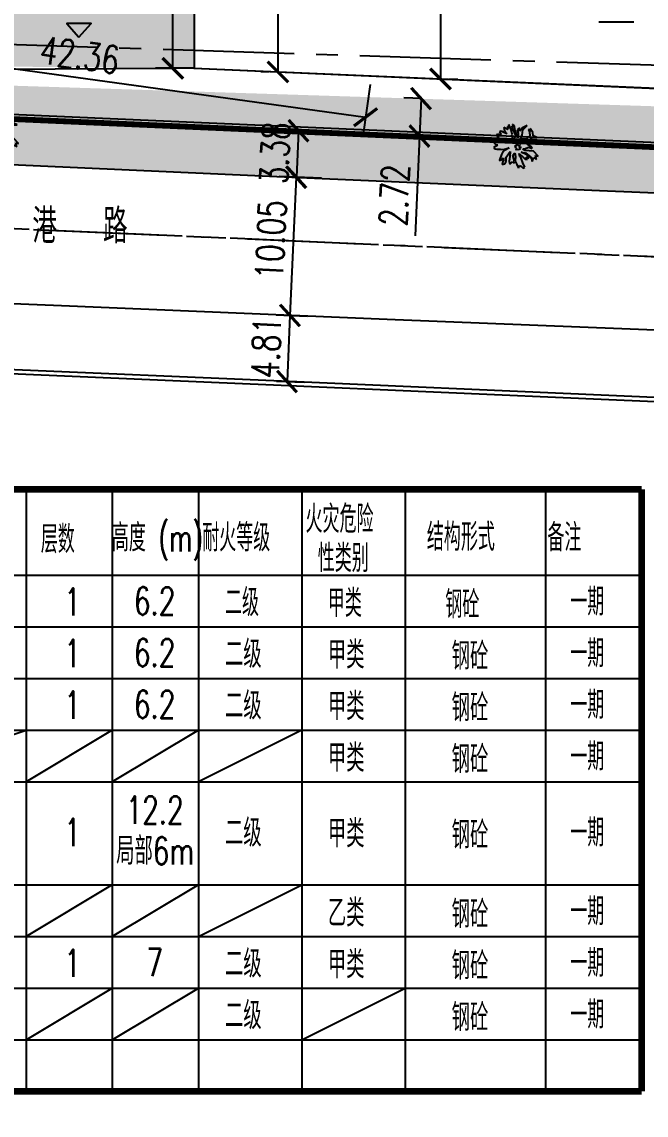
# Model space of a CAD drawing. Header units: millimetres. Extents: x 397874 to 6871063, y -8 to 5775840.
# Drawn here: x 429060.5 to 429105.8, y 2812664.1 to 2812743.5 of the extents above; entities that cross this region are included whole.
import ezdxf
from ezdxf.enums import TextEntityAlignment as Align

# ---------------------------------------------------------------- set-up
doc = ezdxf.new("R2010")
doc.units = ezdxf.units.MM
doc.header["$LTSCALE"] = 1000
for name, pattern in [('ACAD_ISO10W100', [18, 12, -3, 0, -3]), ('CENTER2', [28.575000000000003, 19.05, -3.175, 3.175, -3.175]), ('CONTINOUS', [0])]:
    doc.linetypes.add(name, pattern=pattern)
for name, color, linetype in [('_TCH_MASK', 7, 'Continuous'), ('GRASST', 62, 'Continuous'), ('PUB_TEXT', 7, 'Continuous'), ('T1', 92, 'Continuous'), ('居民地线', 2, 'Continuous'), ('规划路中心线（FQ）', 2, 'Continuous')]:
    doc.layers.add(name, color=color, linetype=linetype)
doc.styles.add('DIM', font='txt')
doc.styles.add('dxfs', font='txt.shx', dxfattribs={"width": 0.7, "bigfont": 'dxfs.shx'})
doc.styles.add('HZTXT', font='txt.shx', dxfattribs={"width": 0.75, "bigfont": 'hzdx.shx'})
doc.dimstyles.new('ISO-25', dxfattribs={"dimtxt": 2, "dimasz": 0.75, "dimexe": 1.25, "dimexo": 0.625, "dimtad": 1, "dimdec": 1, "dimdsep": 46, "dimtxsty": 'HZTXT', "dimblk": 'ARCHTICK', "dimcen": 2.5, "dimadec": 0, "dimazin": 0, "dimtfac": 1, "dimtdec": 1, "dimtmove": 0, "dimatfit": 3, "dimldrblk": 'ARCHTICK', "dimfxl": 1, "dimarcsym": 0})

# ---------------------------------------------------------------- blocks, each defined once
blk = doc.blocks.new('LV-5-1')
at = {"layer": 'T1', "color": 92, "linetype": 'Continuous'}
for p, q in [((-0.7308173647420517, 0.9162209432700763), (-0.7008946885531202, 0.7332489283342198)), ((-0.5481239409793659, 0.8547040438532605), (-0.7308173647420517, 0.9162209432700763)), ((-0.7008946885531202, 0.7332489283342198), (-0.6706005574666563, 0.6721963475391988)), ((-0.3048422550436527, 0.6710819828465588), (-0.5481239409793659, 0.8547040438532605)), ((-0.516158262853935, 1.342288916692794), (-0.5471024400111162, 1.189982487740878)), ((-0.5471024400111162, 1.189982487740878), (-0.4865141778381599, 1.067877326151134)), ((-0.3945174198860428, 1.250477886189444), (-0.516158262853935, 1.342288916692794)), ((-0.4865141778381599, 1.067877326151134), (-0.4257401882164515, 1.006731881631865)), ((-0.4257401882164515, 1.006731881631865), (-0.2432324919024609, 0.8842552651445743)), ((-0.3035421629022323, 1.097800002340122), (-0.3945174198860428, 1.250477886189444)), ((-0.1817155924856593, 1.06694868890726), (-0.3035421629022323, 1.097800002340122)), ((-0.2432324919024609, 0.8842552651445743), (-0.0615605691080248, 0.4874599218399993)), ((-0.2112668137770299, 1.371840137984094), (-0.2423038546585872, 1.189053850497018)), ((-0.2423038546585872, 1.189053850497018), (-0.1817155924856593, 1.06694868890726)), ((-0.1504928241553216, 1.310694693464839), (-0.2112668137770299, 1.371840137984094)), ((0.0621232757962957, 1.066205779112181), (-0.1504928241553216, 1.310694693464839)), ((0.1833926638665844, 0.8524753144679948), (0.0621232757962957, 1.066205779112181)), ((0.2746465120235371, 0.7912370062243355), (0.1820925717251782, 0.4257572949744173)), ((0.1825568903471009, 0.5781565876507102), (0.1833926638665844, 0.8524753144679948)), ((0.3665504062512781, 0.9433577077273299), (0.2746465120235371, 0.7912370062243355)), ((0.4891198864629587, 1.156345262576565), (0.3665504062512781, 0.9433577077273299)), ((0.5808380532418482, 1.247506247009071), (0.4891198864629587, 1.156345262576565)), ((0.5784235964078022, 0.4550299250927168), (0.7925255159496061, 0.6982187473039687)), ((0.7027574873828257, 1.247134792111524), (0.5808380532418482, 1.247506247009071)), ((0.6716275827768783, 1.033868646089275), (0.7027574873828257, 1.247134792111524)), ((0.7019217138633564, 0.9728160652943956), (0.6716275827768783, 1.033868646089275)), ((0.8241197391774904, 1.063884186002511), (0.7019217138633564, 0.9728160652943956)), ((0.7925255159496061, 0.6982187473039687), (0.9458534458696874, 1.002553014034476)), ((0.9461320370428581, 1.09399258964028), (0.8241197391774904, 1.063884186002511)), ((1.005884525696331, 0.6975687012332656), (0.883872227830949, 0.6674602975954826)), ((0.9458534458696874, 1.002553014034476), (0.9461320370428581, 1.09399258964028)), ((1.249723393978343, 0.6968257914381724), (1.005884525696331, 0.6975687012332656)), ((1.280017525064821, 0.6357732106432934), (1.249723393978343, 0.6968257914381724)), ((-1.372751668469988, 0.3085739107771559), (-1.373123123367549, 0.1866544766361784)), ((-1.373123123367549, 0.1866544766361784), (-1.06841740173941, 0.1552459808571314)), ((-1.189686789809755, 0.3689764455013176), (-1.372751668469988, 0.3085739107771559)), ((-1.219609465998673, 0.551948460437174), (-1.098061486755171, 0.4296575713986499)), ((-0.9757705977166609, 0.5512055506420808), (-1.219609465998673, 0.551948460437174)), ((-1.098061486755171, 0.4296575713986499), (-1.189686789809755, 0.3689764455013176)), ((-1.06841740173941, 0.1552459808571314), (-0.7638045438357324, 0.0933576265427831)), ((-0.7320245931590819, 0.5199827823118142), (-0.9757705977166609, 0.5512055506420808)), ((-0.6706005574666563, 0.6721963475391988), (-0.8230927138672683, 0.6421808076259623)), ((-0.8230927138672683, 0.6421808076259623), (-0.7623187242455458, 0.5810353631066931)), ((-0.4590988222076788, 0.0619491307636082), (-0.764175998733279, -0.0285618075981944)), ((-0.7638045438357324, 0.0933576265427831), (-0.6417922459703789, 0.1234660301804098)), ((-0.7623187242455458, 0.5810353631066931), (-0.57962530048286, 0.5195184636898915)), ((-0.4886500434990637, 0.3668405798404279), (-0.7320245931590819, 0.5199827823118142)), ((-0.6417922459703789, 0.1234660301804098), (-0.4590988222076788, 0.0619491307636082)), ((-0.57962530048286, 0.5195184636898915), (-0.3359721596496001, 0.4578158368243095)), ((-0.2755696249254243, 0.2747509581640628), (-0.4886500434990637, 0.3668405798404279)), ((-0.3359721596496001, 0.4578158368243095), (-0.2755696249254243, 0.2747509581640628)), ((-0.0615605691080248, 0.4874599218399993), (-0.3048422550436527, 0.6710819828465588)), ((-0.2459255399096634, 0.0003393676224022), (-0.2155385450988092, -0.0302333546371472)), ((-0.1544859643039302, 6.07764492457e-05), (-0.2459255399096634, 0.0003393676224022)), ((-0.1542073731307738, 0.0915003520550499), (-0.1544859643039302, 6.07764492457e-05)), ((-0.0322879389897963, 0.0911288971575033), (-0.1542073731307738, 0.0915003520550499)), ((0.0284860506319262, 0.0299834526382483), (-0.0322879389897963, 0.0911288971575033)), ((0.0896314951511812, 0.0907574422599566), (0.0284860506319262, 0.0299834526382483)), ((0.0588730454427804, -0.0005892696214573), (0.0896314951511812, 0.0907574422599566)), ((0.1820925717251782, 0.4257572949744173), (0.1825568903471009, 0.5781565876507102)), ((0.6702346269110819, 0.5766707680605379), (0.5784235964078022, 0.4550299250927168)), ((0.883872227830949, 0.6674602975954826), (0.6702346269110819, 0.5766707680605379)), ((1.004120114932988, 0.1184513890635372), (1.187370721042072, 0.2398136408582019)), ((1.126132412798412, 0.148559792701306), (1.004120114932988, 0.1184513890635372)), ((1.24805184693939, 0.1481883378037594), (1.126132412798412, 0.148559792701306)), ((1.127061050042272, 0.453358378053764), (1.188299358285917, 0.5446122262106456)), ((1.309940201253738, 0.4528011957074369), (1.127061050042272, 0.453358378053764)), ((1.187370721042072, 0.2398136408582019), (1.34004860489145, 0.3307888978420692)), ((1.188299358285917, 0.5446122262106456), (1.280017525064821, 0.6357732106432934)), ((1.216921942333443, -0.0650778082186321), (1.461225129237334, 0.0865785746625676)), ((1.339398558820733, 0.1174298880952875), (1.24805184693939, 0.1481883378037594)), ((1.340420059788983, 0.4527083319830467), (1.309940201253738, 0.4528011957074369)), ((1.461225129237334, 0.0865785746625676), (1.339398558820733, 0.1174298880952875)), ((1.34004860489145, 0.3307888978420692), (1.340420059788983, 0.4527083319830467)), ((-1.131698711919569, -0.6065647550752828), (-1.314856454304248, -0.69744714833476)), ((-1.283447958525144, -0.3927414267067064), (-1.131698711919569, -0.6065647550752828)), ((-1.100754534762387, -0.454258326123508), (-1.283447958525144, -0.3927414267067064)), ((-0.97883510062141, -0.4546297810210547), (-1.100754534762387, -0.454258326123508)), ((-0.856079892960949, -0.1806825091013309), (-1.008943504259094, -0.332617483155687)), ((-1.008943504259094, -0.332617483155687), (-0.7650117722527625, -0.3028805344154648)), ((-0.9472408773935115, -0.0889643423225124), (-1.008572049361561, -0.2106980490147095)), ((-1.008572049361561, -0.2106980490147095), (-0.856079892960949, -0.1806825091013309)), ((-0.6126124795765406, -0.3033448530374017), (-0.97883510062141, -0.4546297810210547)), ((-0.764175998733279, -0.0285618075981944), (-0.9472408773935115, -0.0889643423225124)), ((-0.7664975918429491, -0.7905582709793748), (-0.4603060506246948, -0.3342890301946539)), ((-0.7650117722527625, -0.3028805344154648), (-0.4290832822943571, -0.0905430256370749)), ((-0.4290832822943571, -0.0905430256370749), (-0.6126124795765406, -0.3033448530374017)), ((-0.4002749707979945, -0.6392733429958639), (-0.5836184406314828, -0.7911154533257019)), ((-0.4922717287501257, -0.8218739030341737), (-0.1870088247756883, -0.6704032476017403)), ((-0.4603060506246948, -0.3342890301946539), (-0.3077210304996356, -0.2737936317460878)), ((-0.369052202467671, -0.3955273384382991), (-0.4002749707979945, -0.6392733429958639)), ((-0.3077210304996356, -0.2737936317460878), (-0.369052202467671, -0.3955273384382991)), ((-0.1870088247756883, -0.6704032476017403), (-0.3092997138141982, -0.7919512268451712)), ((-0.2155385450988092, -0.0302333546371472), (-0.2159099999963559, -0.1521527887782668)), ((-0.2159099999963559, -0.1521527887782668), (-0.1548574192014769, -0.1218586576917318)), ((-0.1548574192014769, -0.1218586576917318), (-0.1552288740990235, -0.2437780918327093)), ((-0.1552288740990235, -0.2437780918327093), (-0.1244704243906227, -0.1524313799514374)), ((-0.1244704243906227, -0.1524313799514374), (0.0276502771124427, -0.2443352741790221)), ((-0.0331237125092798, -0.1831898296597672), (0.0888885853561021, -0.1530814260221405)), ((0.0276502771124427, -0.2443352741790221), (-0.0331237125092798, -0.1831898296597672)), ((0.0585015905452337, -0.1225087037624348), (0.1502197573241233, -0.0313477193297871)), ((0.0888885853561021, -0.1530814260221405), (0.0585015905452337, -0.1225087037624348)), ((0.1502197573241233, -0.0313477193297871), (0.0588730454427804, -0.0005892696214573)), ((0.1175111694035991, -0.7627714604514182), (0.301318957858939, -0.4585300574452873)), ((0.301318957858939, -0.4585300574452873), (0.4530682044645289, -0.6723533858138637)), ((0.4530682044645289, -0.6723533858138637), (0.7267368852110252, -0.8865481690801289)), ((0.4539968417084026, -0.36755480046142), (1.002355704169645, -0.4606659231061769)), ((0.6973713913684207, -0.5206970029328062), (0.4539968417084026, -0.36755480046142)), ((0.6065818618333907, -0.3070594020128539), (0.4854053374874923, -0.0628490788333522)), ((0.4854053374874923, -0.0628490788333522), (0.6682844886989585, -0.0634062611796793)), ((1.155126451743484, -0.3392108075871363), (0.6065818618333907, -0.3070594020128539)), ((0.6682844886989585, -0.0634062611796793), (0.7596312005803156, -0.0941647108881511)), ((0.910544673666351, -0.582306766073998), (0.6973713913684207, -0.5206970029328062)), ((0.7578667898169726, -0.6732820230577232), (0.9404673498552825, -0.7652787810098545)), ((0.8485634556276125, -0.9173994825129768), (0.7578667898169726, -0.6732820230577232)), ((0.7596312005803156, -0.0941647108881511), (0.820405190202024, -0.1553101554074061)), ((0.820405190202024, -0.1553101554074061), (1.094445325846067, -0.2475855045325517)), ((0.9404673498552825, -0.7652787810098545), (0.910544673666351, -0.582306766073998)), ((1.002355704169645, -0.4606659231061769), (1.215436122743256, -0.5527555447825421)), ((1.094445325846067, -0.2475855045325517), (1.277231613333228, -0.27862254541418)), ((1.154847860570314, -0.4306503831927984), (1.276860158435682, -0.4005419795551717)), ((1.368021142868258, -0.4922601463339902), (1.154847860570314, -0.4306503831927984)), ((1.276860158435682, -0.4005419795551717), (1.155126451743484, -0.3392108075871363)), ((1.215436122743256, -0.5527555447825421), (1.368021142868258, -0.4922601463339902)), ((1.33884137647442, -0.0654492631161787), (1.216921942333443, -0.0650778082186321)), ((1.247216073419906, -0.126130389013511), (1.33884137647442, -0.0654492631161787)), ((1.369135507560884, -0.1265018439110577), (1.247216073419906, -0.126130389013511)), ((1.277231613333228, -0.27862254541418), (1.460110764544694, -0.279179727760507)), ((1.277603068230775, -0.1567031112732025), (1.369135507560884, -0.1265018439110577)), ((1.399522502371752, -0.1570745661707491), (1.277603068230775, -0.1567031112732025)), ((1.338469921576873, -0.1873686972571562), (1.399522502371752, -0.1570745661707491)), ((1.460110764544694, -0.279179727760507), (1.338469921576873, -0.1873686972571562)), ((-1.314856454304248, -0.69744714833476), (-1.071203313471003, -0.759149775200342)), ((-1.071203313471003, -0.759149775200342), (-1.193494202509598, -0.8806977544437729)), ((-1.193494202509598, -0.8806977544437729), (-0.7664975918429491, -0.7905582709793748)), ((-0.5836184406314828, -0.7911154533257019), (-0.4922717287501257, -0.8218739030341737)), ((-0.3092997138141982, -0.7919512268451712), (-0.1566218299648199, -0.700975969861446)), ((-0.1566218299648199, -0.700975969861446), (-0.2488043153656463, -0.9445362469702445)), ((-0.2488043153656463, -0.9445362469702445), (-0.1569004211379763, -0.792415545467108)), ((-0.1569004211379763, -0.792415545467108), (-0.1271634723978252, -1.036347277473595)), ((-0.0055226294300041, -1.128158307976804), (-0.1282778370904651, -1.402105579896528)), ((-0.1282778370904651, -1.402105579896528), (0.0855454912781823, -1.250356333290938)), ((-0.1271634723978252, -1.036347277473595), (-0.065275118083477, -0.7317344195697757)), ((-0.065275118083477, -0.7317344195697757), (-0.0055226294300041, -1.128158307976804)), ((0.0855454912781823, -1.250356333290938), (0.268146051316478, -1.342353091243069)), ((0.1775422492302283, -1.067755773252628), (0.1175111694035991, -0.7627714604514182)), ((0.3906226678038536, -1.15984539492915), (0.1775422492302283, -1.067755773252628)), ((0.268146051316478, -1.342353091243069), (0.573037500393383, -1.312801869951613)), ((0.3902512129063069, -1.281764829070127), (0.5734089552909438, -1.190882435810636)), ((0.573037500393383, -1.312801869951613), (0.3902512129063069, -1.281764829070127)), ((0.5734089552909438, -1.190882435810636), (0.3906226678038536, -1.15984539492915)), ((0.7267368852110252, -0.8865481690801289), (0.8170620961241184, -1.252585062676218)), ((0.8170620961241184, -1.252585062676218), (0.8485634556276125, -0.9173994825129768))]:
    blk.add_line(p, q, dxfattribs=at)
at = {"layer": 'T1', "color": 92, "linetype": 'Continuous', "style": 'DIM', "flags": 1}
for tag in ['YVALUE', 'XVALUE']:
    blk.add_attdef(tag, (0.0284860506319262, 0.0299834526382483), '', height=2e-05, rotation=359.825436098794, dxfattribs=at)
blk = doc.blocks.new('_ArchTick')
at = {"color": 0, "linetype": 'ByBlock', "const_width": 0.15}
blk.add_lwpolyline([(-0.5, -0.5), (0.5, 0.5)], dxfattribs=at)
blk = doc.blocks.new('*D664')
at = {"color": 0, "linetype": 'CONTINOUS', "lineweight": -2, "transparency": 16777216}
for p, q in [((429079.3841125598, 2812732.265687339), (429081.637927474, 2812732.16683155)), ((429080.3891281385, 2812732.221605809), (429079.9485698722, 2812722.177310002)), ((429078.9435542935, 2812722.221391531), (429081.1973692077, 2812722.122535742))]:
    blk.add_line(p, q, dxfattribs=at)
at = {"layer": 'Defpoints', "color": 0, "linetype": 'CONTINOUS', "transparency": 16777216}
for p in [(429078.759712892, 2812732.293074469), (429078.3191546258, 2812722.248778661), (429079.9485698722, 2812722.177310002)]:
    blk.add_point(p, dxfattribs=at)
at = {"color": 0, "linetype": 'CONTINOUS', "lineweight": -2, "transparency": 16777216, "xscale": 1.5, "yscale": 1.5, "zscale": 1.5}
for p, rotation in [((429080.3891281385, 2812732.221605809), 87.48852869259085), ((429079.9485698722, 2812722.177310002), 267.4885286925908)]:
    blk.add_blockref('_ArchTick', p, dxfattribs=dict(at, rotation=rotation))
at = {"color": 0, "linetype": 'CONTINOUS', "transparency": 16777216, "insert": (429078.5631970803, 2812727.676195398), "char_height": 2, "attachment_point": 5, "rotation": 87.4885286925908, "style": 'HZTXT'}
blk.add_mtext('10.05', dxfattribs=at)
blk = doc.blocks.new('_None')
blk = doc.blocks.new('*D665')
at = {"color": 0, "linetype": 'CONTINOUS', "lineweight": -2, "transparency": 16777216}
for p, q in [((429079.1837483999, 2812722.21461792), (429081.1937796191, 2812722.126454859)), ((429079.9449802836, 2812722.181229118), (429079.7341354529, 2812717.374174051)), ((429078.9729035693, 2812717.407562853), (429080.9829347885, 2812717.319399792))]:
    blk.add_line(p, q, dxfattribs=at)
at = {"layer": 'Defpoints', "color": 0, "linetype": 'CONTINOUS', "transparency": 16777216}
for p in [(429078.5593487321, 2812722.24200505), (429078.3485039015, 2812717.434949983), (429079.7341354529, 2812717.374174051)]:
    blk.add_point(p, dxfattribs=at)
at = {"color": 0, "linetype": 'CONTINOUS', "lineweight": -2, "transparency": 16777216, "xscale": 1.5, "yscale": 1.5, "zscale": 1.5}
for p, rotation in [((429079.9449802836, 2812722.181229118), 87.48852869061538), ((429079.7341354529, 2812717.374174051), 267.4885286906154)]:
    blk.add_blockref('_ArchTick', p, dxfattribs=dict(at, rotation=rotation))
at = {"color": 0, "linetype": 'CONTINOUS', "transparency": 16777216, "insert": (429078.2161187322, 2812719.848908124), "char_height": 2, "attachment_point": 5, "rotation": 87.4885286906154, "style": 'HZTXT'}
blk.add_mtext('4.81', dxfattribs=at)
blk = doc.blocks.new('*D712')
at = {"color": 0, "linetype": 'CONTINOUS', "lineweight": -2, "transparency": 16777216}
for p, q in [((429043.8103789264, 2812744.76468032), (429043.3101290744, 2812741.151269566)), ((429043.4815473463, 2812742.389460091), (429085.4376032971, 2812736.580956102)), ((429085.7664348772, 2812738.956176331), (429085.2661850253, 2812735.342765578))]:
    blk.add_line(p, q, dxfattribs=at)
at = {"layer": 'Defpoints', "color": 0, "linetype": 'CONTINOUS', "transparency": 16777216}
for p in [(429043.8960880623, 2812745.383775583), (429085.8521440131, 2812739.575271594), (429085.4376032971, 2812736.580956102)]:
    blk.add_point(p, dxfattribs=at)
at = {"color": 0, "linetype": 'CONTINOUS', "lineweight": -2, "transparency": 16777216, "xscale": 1.5, "yscale": 1.5, "zscale": 1.5}
for p, rotation in [((429043.4815473463, 2812742.389460091), 172.1179273552615), ((429085.4376032971, 2812736.580956102), 352.1179273552614)]:
    blk.add_blockref('_ArchTick', p, dxfattribs=dict(at, rotation=rotation))
at = {"color": 0, "linetype": 'CONTINOUS', "transparency": 16777216, "insert": (429064.6824190751, 2812741.094855779), "char_height": 2, "attachment_point": 5, "rotation": 352.11792735526143, "style": 'HZTXT'}
blk.add_mtext('42.36', dxfattribs=at)
blk = doc.blocks.new('*D714')
at = {"color": 0, "linetype": 'CONTINOUS', "lineweight": -2, "transparency": 16777216}
for p, q in [((429082.3783092932, 2812735.516260881), (429079.3170343207, 2812735.651167046)), ((429080.5658223087, 2812735.596134682), (429080.4170663909, 2812732.220582731)), ((429082.2295533755, 2812732.140708929), (429079.1682784029, 2812732.275615095))]:
    blk.add_line(p, q, dxfattribs=at)
at = {"layer": 'Defpoints', "color": 0, "linetype": 'CONTINOUS', "transparency": 16777216}
for p in [(429083.0027032872, 2812735.488744699), (429080.4170663909, 2812732.220582731), (429082.8539473694, 2812732.113192748)]:
    blk.add_point(p, dxfattribs=at)
at = {"color": 0, "linetype": 'CONTINOUS', "lineweight": -2, "transparency": 16777216, "xscale": 1.5, "yscale": 1.5, "zscale": 1.5}
for p, rotation in [((429080.5658223087, 2812735.596134682), 87.47668665497274), ((429080.4170663909, 2812732.220582731), 267.4766866549728)]:
    blk.add_blockref('_ArchTick', p, dxfattribs=dict(at, rotation=rotation))
at = {"color": 0, "linetype": 'CONTINOUS', "transparency": 16777216, "insert": (429078.8680199659, 2812733.979900779), "char_height": 2, "attachment_point": 5, "rotation": 87.47668665497272, "style": 'HZTXT'}
blk.add_mtext('3.38', dxfattribs=at)
blk = doc.blocks.new('*D722')
at = {"color": 0, "linetype": 'CONTINOUS', "lineweight": -2, "transparency": 16777216}
for p, q in [((429089.5105066116, 2812737.930613876), (429088.2136131899, 2812737.987497617)), ((429089.4624125254, 2812737.932723356), (429089.3430181448, 2812735.210648735)), ((429089.391112231, 2812735.208539254), (429088.0942188093, 2812735.265422995)), ((429089.3430181448, 2812735.210648735), (429089.0253274366, 2812727.967612589))]:
    blk.add_line(p, q, dxfattribs=at)
at = {"layer": 'Defpoints', "color": 0, "linetype": 'CONTINOUS', "transparency": 16777216}
for p in [(429090.1349062794, 2812737.903226746), (429089.3430181448, 2812735.210648735), (429090.0155118988, 2812735.181152124)]:
    blk.add_point(p, dxfattribs=at)
at = {"color": 0, "linetype": 'CONTINOUS', "lineweight": -2, "transparency": 16777216, "xscale": 1.5, "yscale": 1.5, "zscale": 1.5}
for p, rotation in [((429089.4624125254, 2812737.932723356), 87.48852869166278), ((429089.3430181448, 2812735.210648735), 267.4885286916627)]:
    blk.add_blockref('_ArchTick', p, dxfattribs=dict(at, rotation=rotation))
at = {"color": 0, "linetype": 'CONTINOUS', "transparency": 16777216, "insert": (429087.527869098, 2812730.911057599), "char_height": 2, "attachment_point": 5, "rotation": 87.48852869166274, "style": 'HZTXT'}
blk.add_mtext('2.72', dxfattribs=at)
blk = doc.blocks.new('*D826')
at = {"color": 0, "linetype": 'CONTINOUS', "lineweight": -2, "transparency": 16777216}
for p, q in [((429090.2529226603, 2812759.301998049), (429089.6279226603, 2812759.301998049)), ((429090.8779226603, 2812759.301998049), (429090.8779226603, 2812739.351998049)), ((429091.4979899088, 2812739.351998049), (429092.1279226603, 2812739.351998049))]:
    blk.add_line(p, q, dxfattribs=at)
at = {"layer": 'Defpoints', "color": 0, "linetype": 'CONTINOUS', "transparency": 16777216}
for p in [(429090.8779226603, 2812759.301998049), (429090.8729899088, 2812739.351998049), (429090.8779226603, 2812739.351998049)]:
    blk.add_point(p, dxfattribs=at)
at = {"color": 0, "linetype": 'CONTINOUS', "lineweight": -2, "transparency": 16777216, "xscale": 1.5, "yscale": 1.5, "zscale": 1.5}
for p, rotation in [((429090.8779226603, 2812759.301998049), 90), ((429090.8779226603, 2812739.351998049), 270)]:
    blk.add_blockref('_ArchTick', p, dxfattribs=dict(at, rotation=rotation))
at = {"color": 0, "linetype": 'CONTINOUS', "transparency": 16777216, "insert": (429089.2529226598, 2812749.326998049), "char_height": 2, "attachment_point": 5, "rotation": 90, "style": 'HZTXT'}
blk.add_mtext('19.95', dxfattribs=at)
blk = doc.blocks.new('*D832')
at = {"color": 0, "linetype": 'CONTINOUS', "lineweight": -2, "transparency": 16777216}
for p, q in [((429073.0010153092, 2812757.433189094), (429070.1936315211, 2812757.433189094)), ((429071.4436315211, 2812740.133189094), (429071.4436315211, 2812757.433189094)), ((429072.9677043706, 2812740.133189094), (429070.1936315211, 2812740.133189094))]:
    blk.add_line(p, q, dxfattribs=at)
at = {"layer": 'Defpoints', "color": 0, "linetype": 'CONTINOUS', "transparency": 16777216}
for p in [(429071.4436315211, 2812757.433189094), (429073.6260153092, 2812757.433189094), (429073.5927043706, 2812740.133189094)]:
    blk.add_point(p, dxfattribs=at)
at = {"color": 0, "linetype": 'CONTINOUS', "lineweight": -2, "transparency": 16777216, "xscale": 1.5, "yscale": 1.5, "zscale": 1.5}
for p, rotation in [((429071.4436315211, 2812757.433189094), 90), ((429071.4436315211, 2812740.133189094), 270)]:
    blk.add_blockref('_ArchTick', p, dxfattribs=dict(at, rotation=rotation))
at = {"color": 0, "linetype": 'CONTINOUS', "transparency": 16777216, "insert": (429069.8186315206, 2812748.783189094), "char_height": 2, "attachment_point": 5, "rotation": 90, "style": 'HZTXT'}
blk.add_mtext('17.3', dxfattribs=at)
blk = doc.blocks.new('*D980')
at = {"color": 0, "linetype": 'CONTINOUS', "lineweight": -2, "transparency": 16777216}
for p, q in [((429079.0748999332, 2812759.3019981), (429079.0748999332, 2812739.878377638)), ((429079.6967371817, 2812759.3019981), (429080.3248999332, 2812759.3019981)), ((429078.4498999332, 2812739.878377638), (429077.8248999332, 2812739.878377638))]:
    blk.add_line(p, q, dxfattribs=at)
at = {"layer": 'Defpoints', "color": 0, "linetype": 'CONTINOUS', "transparency": 16777216}
for p in [(429079.0717371817, 2812759.3019981), (429079.0748999332, 2812739.878377638), (429079.0748999332, 2812739.878377638)]:
    blk.add_point(p, dxfattribs=at)
at = {"color": 0, "linetype": 'CONTINOUS', "lineweight": -2, "transparency": 16777216, "xscale": 1.5, "yscale": 1.5, "zscale": 1.5}
for p, rotation in [((429079.0748999332, 2812759.3019981), 90), ((429079.0748999332, 2812739.878377638), 270)]:
    blk.add_blockref('_ArchTick', p, dxfattribs=dict(at, rotation=rotation))
at = {"color": 0, "linetype": 'CONTINOUS', "transparency": 16777216, "insert": (429077.4498999328, 2812749.590187869), "char_height": 2, "attachment_point": 5, "rotation": 90, "style": 'HZTXT'}
blk.add_mtext('19.4', dxfattribs=at)

msp = doc.modelspace()

# ---------------------------------------------------------------- hatches: boundary and pattern name
at = {"linetype": 'CONTINOUS'}
h = msp.add_hatch(dxfattribs=at)
h.set_pattern_fill('GRASS', color=3, scale=0.05400000000000001, angle=4.102915539087937e-11, style=0)
h.set_pattern_definition([(90, (428986.6435814556, 2812723.687127263), (-0.9698670000006944, 0.9698669999993059), [0.257175, -1.682559]), (45.00000000004098, (428986.6435814556, 2812723.687127263), (-0.9698676610761627, 0.9698676610747745), [0.257175, -1.114425]), (135.0000000000411, (428986.6435814556, 2812723.687127263), (-0.9698676610747745, -0.9698676610761627), [0.257175, -1.114425])])
edge = h.paths.add_edge_path()
edge.add_line((428996.5340162001, 2812984.894311839), (429007.7505203885, 2812986.572332765))
edge.add_arc((428245.5004267226, 2812967.567925284), 762.4869656571109, 0.2336791067045283, 1.428201607522908, ccw=False)
edge.add_line((429007.9810508167, 2812970.67769673), (429010.3926568062, 2812757.702723823))
edge.add_arc((429028.3916748471, 2812757.890738543), 17.99999999949577, 180.5984803246318, 268.1596675650175)
edge.add_line((429027.8136167689, 2812739.900022915), (429168.8104670618, 2812735.369665698))
edge.add_arc((429182.6395267767, 2812620.5617707), 115.6377777654213, 87.64632188930659, 96.86840990815591, ccw=False)
edge.add_line((429187.3885251358, 2812736.101991667), (429187.3909169407, 2812858.041225319))
edge.add_arc((425829.0373351499, 2812780.794741018), 3359.241848939383, 1.317644837385991, 1.469011999955537)
edge.add_line((429187.1751235002, 2812866.913229863), (429187.0315445493, 2812877.851964131))
edge.add_line((429187.0315445493, 2812877.851964131), (429191.3913752966, 2812878.101908972))
edge.add_line((429191.3913752967, 2812878.101908972), (429191.3948480924, 2812730.730573097))
edge.add_line((429191.394848092, 2812730.730573097), (429255.2584931663, 2812727.933340749))
edge.add_line((429255.2584931664, 2812727.933340749), (429255.2584931664, 2812723.687127263))
edge.add_line((429255.2584931664, 2812723.687127263), (429168.3849883561, 2812728.376376006))
edge.add_line((429168.3849883559, 2812728.376376006), (429129.359588356, 2812730.109876006))
edge.add_line((429129.3595883562, 2812730.109876006), (429091.5180883561, 2812731.731376007))
edge.add_line((429091.5180883561, 2812731.731376007), (429068.6550383561, 2812732.740376006))
edge.add_line((429068.6550383563, 2812732.740376006), (428995.9638605184, 2812736.192982226))
edge.add_arc((428996.3650182923, 2812744.638958753), 8.455498037436657, 181.284425770136, 267.2806712726182, ccw=False)
edge.add_line((428987.9116447894, 2812744.449423851), (428988.4926022603, 2812805.439615662))
edge.add_line((428988.4926022603, 2812805.439615662), (428987.7584499301, 2812883.630166006))
edge.add_line((428987.7584499302, 2812883.630166006), (428987.2482114521, 2812934.770531804))
edge.add_line((428987.2482114518, 2812934.770531804), (428986.7619213699, 2812983.746941416))
edge.add_line((428986.7619213702, 2812983.746941416), (428996.5340161999, 2812984.894311839))
h = msp.add_hatch(color=256, dxfattribs=at)
h.dxf.hatch_style = 1
h.paths.add_polyline_path([(429065.5135458873, 2812743.380588356), (429063.7415885997, 2812743.380588357), (429064.6275672449, 2812742.402571649)])
at = {"layer": 'GRASST'}
h = msp.add_hatch(dxfattribs=at)
h.set_pattern_fill('GRASS', color=256, scale=0.6855691710377898, angle=0.0002000000091365762, style=0)
h.set_pattern_definition([(90.00020000003931, (429259.7173159407, 2812585.985528187), (-0.4847723018511448, 0.4847689175136869), [0.1285442195695853, -0.8409970004867219]), (45.0002000000091, (429259.7173159407, 2812585.985528187), (-0.4847723019790365, 0.4847689176415782), [0.1285442195695854, -0.5570249514682033]), (135.000200000009, (429259.7173159407, 2812585.985528187), (-0.4847689176415788, -0.4847723019790357), [0.1285442195695853, -0.5570249514682025])])
edge = h.paths.add_edge_path()
edge.add_line((429024.3350384248, 2812740.389112412), (429024.3350384204, 2812740.389112412))
edge.add_line((429010.0203856262, 2812757.699403641), (429024.3350384204, 2812740.389112412))
edge.add_line((429024.3350384207, 2812740.389112412), (429073.0010153092, 2812757.433189094))
edge.add_line((429073.0010153091, 2812757.433189095), (429010.0203856309, 2812757.699403642))
edge = h.paths.add_edge_path()
edge.add_arc((429028.7085356234, 2812758.579610961), 18.70886728919441, 182.696624407643, 256.4811057194179)
edge.add_arc((428956.9692271359, 2812699.255173312), 78.93132125998164, 31.40847116773116, 47.76925895876755)
h = msp.add_hatch(dxfattribs=at)
h.set_pattern_fill('GRASS', color=256, scale=0.6855691710377898, angle=0.0002000000091365762, style=0)
h.set_pattern_definition([(90.00020000003934, (429311.5612226408, 2812585.70824123), (-0.4847723018511448, 0.4847689175136869), [0.1285442195695853, -0.8409970004867219]), (45.0002000000091, (429311.5612226408, 2812585.70824123), (-0.4847723019790365, 0.4847689176415782), [0.1285442195695854, -0.5570249514682033]), (135.000200000009, (429311.5612226408, 2812585.70824123), (-0.4847689176415788, -0.4847723019790357), [0.1285442195695853, -0.5570249514682025])])
h.paths.add_polyline_path([(429072.9677043706, 2812740.133189094), (429073.0229899134, 2812757.433326187), (429073.0229899088, 2812757.433326188), (429023.58532098, 2812740.585455179)])
edge = h.paths.add_edge_path()
edge.add_arc((429072.4888415231, 2812749.487955677), 9.367014863684707, 132.261598049775, 272.9303663449609)
edge.add_arc((429072.4888415239, 2812749.487955678), 9.367014864685217, 132.2615980652001, 272.9303663407583, ccw=False)

# ---------------------------------------------------------------- linework, layer by layer
at = {"color": 3, "linetype": 'CONTINOUS'}
for p, q in [((429090.8730827401, 2812760.969998854), (429090.8730827401, 2812739.351998049)), ((429072.991210731, 2812740.14751636), (429184.7805068252, 2812735.202025681)), ((429049.5474189692, 2812688.297973873), (429060.7974058776, 2812692.048013145)), ((429067.047405879, 2812692.048034961), (429060.7974189674, 2812688.298013143)), ((429073.2974058776, 2812692.048056778), (429067.0474189692, 2812688.29803496)), ((429080.797405879, 2812692.048082958), (429073.2974189674, 2812688.298056777)), ((429060.7974975058, 2812669.548013143), (429067.0474844198, 2812673.29803496)), ((429067.04749751, 2812669.548034959), (429073.297484416, 2812673.298056777)), ((429080.79749751, 2812669.548082955), (429088.2974844198, 2812673.298109136))]:
    msp.add_line(p, q, dxfattribs=at)
at = {"color": 6, "linetype": 'CONTINOUS'}
for p, q in [((429073.0229899088, 2812740.133189094), (429073.0229899088, 2812757.433189094)), ((429072.9896789702, 2812740.147584124), (429184.7805068252, 2812735.202025681))]:
    msp.add_line(p, q, dxfattribs=at)
at = {"color": 252, "linetype": 'CONTINOUS'}
msp.add_line((429102.3761034831, 2812743.507498853), (429104.9161034832, 2812743.507498853), dxfattribs=at)
at = {"color": 1, "linetype": 'CENTER2', "ltscale": 0.0005}
msp.add_line((429027.8956641173, 2812742.898934851), (429168.7046458912, 2812738.374614022), dxfattribs=at)
at = {"color": 2, "linetype": 'CONTINOUS'}
msp.add_line((429027.8134437475, 2812739.894608165), (429071.4436315211, 2812740.133189094), dxfattribs=at)
for p, q in [((429008.1723433835, 2812709.547829448), (429101.4837619397, 2812709.548022348)), ((429060.7973578824, 2812709.547884418), (429060.7975105955, 2812665.798013142)), ((429073.2973578824, 2812709.547926794), (429073.2975105955, 2812665.798056776)), ((429080.7973578824, 2812709.547952219), (429080.7975106002, 2812665.798082956)), ((429088.2973578824, 2812709.547977644), (429088.2975106002, 2812665.798109135)), ((429098.4837619378, 2812709.548012177), (429098.4839146556, 2812665.798144693)), ((429008.1723651998, 2812703.297829448), (429105.4837619397, 2812703.29816913)), ((429008.1723564737, 2812699.548169129), (429103.4835568662, 2812699.548501828)), ((429008.1723782895, 2812699.547829449), (429105.4837619397, 2812699.54816913)), ((429008.1723913793, 2812695.797829448), (429105.4837619397, 2812695.79816913)), ((429008.1724044695, 2812692.047829447), (429105.4837750299, 2812692.048169128)), ((429008.1724044695, 2812688.297829447), (429105.4837619402, 2812688.298169128)), ((429008.1724437387, 2812680.797829447), (429105.4837881196, 2812680.798169128)), ((429067.0474451492, 2812680.79803496), (429060.797458237, 2812677.048013144)), ((429073.2974451468, 2812680.798056777), (429067.0474582394, 2812677.04803496)), ((429073.2974582366, 2812677.048056777), (429080.7974451492, 2812680.798082957)), ((429008.1724437387, 2812677.047829448), (429105.4837881196, 2812677.048169129)), ((429008.1724568284, 2812673.297829447), (429105.4837881196, 2812673.298169128)), ((429008.1724699182, 2812673.297829447), (429105.4837881196, 2812673.298169128)), ((429008.1724699182, 2812673.297829447), (429105.4837750299, 2812673.298169128)), ((429008.1724699186, 2812669.547829446), (429105.4838012098, 2812669.548169127)), ((429008.1724830084, 2812669.547829446), (429105.4838012098, 2812669.548169127)), ((429008.1724830084, 2812669.547829446), (429105.4837881201, 2812669.548169127))]:
    msp.add_line(p, q)
at = {"color": 0}
msp.add_lwpolyline([(429064.6275672449, 2812742.402571648), (429065.5135458877, 2812743.380588356), (429063.7415886002, 2812743.380588356)], close=True, dxfattribs=at)
at = {"color": 1, "linetype": 'CONTINOUS', "const_width": 0.3}
msp.add_lwpolyline([(429191.3880081861, 2812730.734798482), (429018.3844394274, 2812738.323001164)], dxfattribs=at)
msp.add_lwpolyline([(429191.3880081861, 2812730.734798482), (429018.3844394274, 2812738.323001164)], dxfattribs=at)
at = {"color": 1, "linetype": 'CENTER2', "ltscale": 0.0005, "flags": 128}
for points in [[(428919.8584931665, 2812734.637231082), (429255.2584931664, 2812719.92606436)], [(428947.1467342335, 2812733.4403263), (429255.2584931664, 2812719.92606436)]]:
    msp.add_lwpolyline(points, dxfattribs=at)
at = {"const_width": 0.48}
for points in [[(429008.1724682567, 2812643.29762298), (429008.1723433835, 2812709.547829448), (429105.4864221406, 2812709.548159349)], [(429105.4837619397, 2812709.548022348), (429105.4837619397, 2812665.798169127)], [(429008.1724830084, 2812665.797829446), (429105.4837881201, 2812665.798169127)]]:
    msp.add_lwpolyline(points, dxfattribs=at)
at = {"layer": '_TCH_MASK', "color": 2, "linetype": 'CONTINOUS'}
for p, q in [((429072.9677043706, 2812740.133189094), (429187.3706514916, 2812735.179352683)), ((429090.8508752709, 2812739.379045438), (429184.7805068252, 2812735.202025681))]:
    msp.add_line(p, q, dxfattribs=at)
at = {"layer": 'PUB_TEXT', "color": 0, "linetype": 'CONTINOUS', "ltscale": 5}
msp.add_line((429067.0473578824, 2812709.547905606), (429067.0475106002, 2812665.798034959), dxfattribs=at)
at = {"layer": '居民地线', "color": 151, "linetype": 'Continuous', "lineweight": -3, "ltscale": 0.5, "flags": 128}
for points in [[(429180.4578255351, 2813015.36171623), (429191.6833792138, 2813015.36171623), (429191.6833792138, 2812730.502076107), (429015.9698483148, 2812738.204689663, -0.3431460869544576), (428994.243639397, 2812760.791181666, -0.3431460869544576)], [(429180.4578255351, 2813015.184760935), (429191.2833792134, 2813015.138057581), (429191.2833792134, 2812731.001575932), (429016.0074204491, 2812738.685007988, -0.3429245668939178), (428994.6414416628, 2812760.914635984)]]:
    msp.add_lwpolyline(points, format="xyb", dxfattribs=at)
for points in [[(429255.2584931664, 2812709.736213875), (429184.0800328199, 2812712.777423586), (429174.2807552395, 2812713.26041585), (429141.8556346321, 2812714.669377638), (429103.0984890047, 2812716.352379619), (429078.7720511421, 2812717.416376901), (429039.9914167658, 2812719.084369777), (429024.2518333294, 2812719.755364808), (429019.2364515429, 2812719.967219361)], [(429255.2584931664, 2812709.435940155), (429184.066245215, 2812712.477738962), (429174.2668590005, 2812712.96073658), (429141.8426177204, 2812714.369660159), (429103.0854279483, 2812716.052664057), (429078.7590513811, 2812717.116658658), (429039.9785819813, 2812718.784644438), (429024.2391139218, 2812719.45563455), (429019.2364515429, 2812719.666951824)]]:
    msp.add_lwpolyline(points, dxfattribs=at)
at = {"layer": '规划路中心线（FQ）', "color": 2, "linetype": 'ACAD_ISO10W100', "ltscale": 0.5, "flags": 128}
for points in [[(429004.0564870252, 2812735.528871405), (429056.6954383561, 2812733.268876006), (429080.614638356, 2812732.211876006), (429102.4215383562, 2812731.250876007), (429121.3064383562, 2812730.499876007), (429137.4127383563, 2812729.719876007), (429157.8271383559, 2812728.782876006), (429178.9428383564, 2812727.969876007), (429255.2584931664, 2812723.687127263)], [(429255.2584931664, 2812714.056565134), (429180.6239383561, 2812717.689876006), (429166.0607383563, 2812718.480876007), (429154.5063383561, 2812719.031876007), (429139.9898383562, 2812719.515876006), (429126.0314383563, 2812720.335876007), (429110.2645383561, 2812720.947876006), (429087.5832383563, 2812721.863876007), (429062.792538356, 2812722.893876006), (429034.1375383562, 2812724.130876007), (429021.8270936306, 2812724.731273427), (429021.3281258787, 2812724.749285451), (429020.8281581937, 2812724.767297503), (429020.3281905344, 2812724.786309491), (429019.8292227862, 2812724.804321515), (429019.3292551269, 2812724.823333503), (429003.9172531064, 2812725.517949547)]]:
    msp.add_lwpolyline(points, dxfattribs=at)

# ---------------------------------------------------------------- block references
at = {"layer": 'GRASST', "xscale": 1.154735999051131, "yscale": 1.154735999051131, "zscale": 1.154735999051131, "rotation": 120.0001998542545}
for p in [(429058.6772379433, 2812735.345688972), (429096.392589903, 2812734.427126106)]:
    msp.add_blockref('LV-5-1', p, dxfattribs=at)

# ---------------------------------------------------------------- texts
at = {"color": 0, "linetype": 'CONTINOUS', "ltscale": 10, "style": 'HZTXT', "width": 0.75}
msp.add_text('建  港  路', height=2.5, dxfattribs=at).set_placement((429056.131386763, 2812727.42045181))
at = {"layer": 'PUB_TEXT', "color": 0, "linetype": 'CONTINOUS', "ltscale": 5, "style": 'dxfs'}
for s, width, p in [('火灾危险', 0.65, (429081.0754697835, 2812706.383981101)), ('层数', 0.65, (429061.8624632279, 2812704.913161101)), ('高度', 0.65, (429067.0207889276, 2812705.026255725)), ('(m)', 0.65, (429070.3987999503, 2812705.029883161)), ('耐火等级', 0.65, (429073.5770036532, 2812705.031078767)), ('结构形式', 0.65, (429089.8813184444, 2812705.077837823)), ('备注', 0.65, (429098.6340208719, 2812705.036413811)), ('性类别', 0.65, (429081.9643269451, 2812703.538923061)), ('二级', 0.65, (429075.2316253339, 2812700.321812441)), ('甲类', 0.65, (429082.6995634632, 2812700.27327672)), ('钢砼', 0.65, (429091.2229647893, 2812700.177460356)), ('一期', 0.65, (429100.28884609, 2812700.372753215)), ('二级', 0.7, (429075.2316471473, 2812696.571479741)), ('一期', 0.65, (429100.28884609, 2812696.622753215)), ('甲类', 0.7, (429082.6994563695, 2812696.522891011)), ('钢砼', 0.7, (429091.6833544807, 2812696.427446149)), ('二级', 0.7, (429075.2316602375, 2812692.82147974)), ('甲类', 0.7, (429082.6994694597, 2812692.772891012)), ('钢砼', 0.7, (429091.6860378073, 2812692.677106479)), ('一期', 0.65, (429100.2888591797, 2812692.872753215)), ('甲类', 0.7, (429082.6994825494, 2812689.02289101)), ('钢砼', 0.7, (429091.6860508975, 2812688.927106477)), ('一期', 0.65, (429100.2888722699, 2812689.122753213)), ('二级', 0.7, (429075.231686417, 2812683.579423259)), ('甲类', 0.7, (429082.6994956392, 2812683.530834529)), ('钢砼', 0.7, (429091.6860639872, 2812683.435049996)), ('一期', 0.65, (429100.28884609, 2812683.594196431)), ('乙类', 0.7, (429082.6995218196, 2812677.77289101)), ('钢砼', 0.7, (429091.6860901671, 2812677.677106477)), ('一期', 0.65, (429100.2889115405, 2812677.872753214)), ('二级', 0.7, (429075.2317256872, 2812674.071479739)), ('甲类', 0.7, (429082.6995349098, 2812674.02289101)), ('钢砼', 0.7, (429091.6861032574, 2812673.927106477)), ('一期', 0.65, (429100.2889246303, 2812674.122753214)), ('二级', 0.7, (429075.2317387774, 2812670.321479738)), ('钢砼', 0.7, (429091.6861163476, 2812670.177106475)), ('一期', 0.65, (429100.2889377205, 2812670.372753213))]:
    msp.add_text(s, height=2, dxfattribs=dict(at, width=width)).set_placement(p)
for s, width, p in [('1', 0.65, (429064.1566446126, 2812701.37207425)), ('6.2', 0.7, (429070.1269651703, 2812701.428950883)), ('1', 0.7, (429064.156666426, 2812697.621741551)), ('6.2', 0.7, (429070.126986987, 2812697.678618184)), ('1', 0.7, (429064.1566795162, 2812693.87174155)), ('6.2', 0.7, (429070.1270000772, 2812693.928618183)), ('12.2', 0.7, (429070.1270262566, 2812686.244631458)), ('1', 0.7, (429064.1567056957, 2812684.629685068)), ('局部6m', 0.7, (429070.1645402913, 2812683.387142082)), ('1', 0.7, (429064.1567449658, 2812675.121741549)), ('7', 0.7, (429070.1270655268, 2812675.178618182))]:
    msp.add_text(s, height=2, dxfattribs=dict(at, width=width)).set_placement(p, align=Align.MIDDLE)

# ---------------------------------------------------------------- dimensions: what is measured, and where the dimension line sits
at = {"color": 3, "linetype": 'CONTINOUS'}
for base, p1, p2, picture, middle in [((429079.0748999332, 2812739.878377638), (429079.0717371817, 2812759.3019981), (429079.0748999332, 2812739.878377638), '*D980', (429077.4498999328, 2812749.590187869)), ((429071.4436315211, 2812757.433189094), (429073.5927043706, 2812740.133189094), (429073.6260153092, 2812757.433189094), '*D832', (429069.8186315206, 2812748.783189094))]:
    dim = msp.add_linear_dim(base=base, p1=p1, p2=p2, angle=90, dimstyle='ISO-25', override={"dimasz": 1.5, "dimzin": 0, "dimldrblk": 'None'}, dxfattribs=at)
    dim.commit()
    dim.dimension.update_dxf_attribs({"geometry": picture, "text_midpoint": middle})
dim = msp.add_linear_dim(base=(429090.8779226603, 2812739.351998049), p1=(429090.8779226603, 2812759.301998049), p2=(429090.8729899088, 2812739.351998049), angle=90, text='19.95', dimstyle='ISO-25', override={"dimasz": 1.5, "dimzin": 0, "dimldrblk": 'None'}, dxfattribs=at)
dim.commit()
dim.dimension.update_dxf_attribs({"geometry": '*D826', "text_midpoint": (429089.2529226598, 2812749.326998049)})
for p1, p2, distance, picture, middle in [((429043.8960880623, 2812745.383775583), (429085.8521440131, 2812739.575271594), -3.022874339229655, '*D712', (429064.6824190751, 2812741.094855779)), ((429090.1349062794, 2812737.903226746), (429090.0155118988, 2812735.181152125), -0.6731403265275895, '*D722', (429087.527869098, 2812730.911057599))]:
    dim = msp.add_aligned_dim(p1=p1, p2=p2, distance=distance, dimstyle='ISO-25', override={"dimasz": 1.5, "dimdec": 2, "dimzin": 0, "dimldrblk": 'None'}, dxfattribs=at)
    dim.commit()
    dim.dimension.update_dxf_attribs({"geometry": picture, "text_midpoint": middle})
for base, p1, p2, angle, picture, middle in [((429080.4170663909, 2812732.220582731), (429083.0027032872, 2812735.488744699), (429082.8539473694, 2812732.113192747), 267.47668665532035, '*D714', (429080.4914443502, 2812733.908358706)), ((429079.9485698722, 2812722.177310002), (429078.7597128921, 2812732.293074469), (429078.3191546258, 2812722.248778661), 267.48852869303846, '*D664', (429080.1866362165, 2812727.60498886)), ((429079.7341354529, 2812717.374174051), (429078.5593487322, 2812722.242005051), (429078.3485039016, 2812717.434949984), 267.4885286915508, '*D665', (429079.8395578684, 2812719.777701586))]:
    dim = msp.add_linear_dim(base=base, p1=p1, p2=p2, angle=angle, dimstyle='ISO-25', override={"dimasz": 1.5, "dimdec": 2, "dimzin": 0, "dimldrblk": 'None'}, dxfattribs=at)
    dim.commit()
    dim.dimension.update_dxf_attribs({"geometry": picture, "text_midpoint": middle, "dimtype": 161})

doc.saveas('drawing.dxf')
